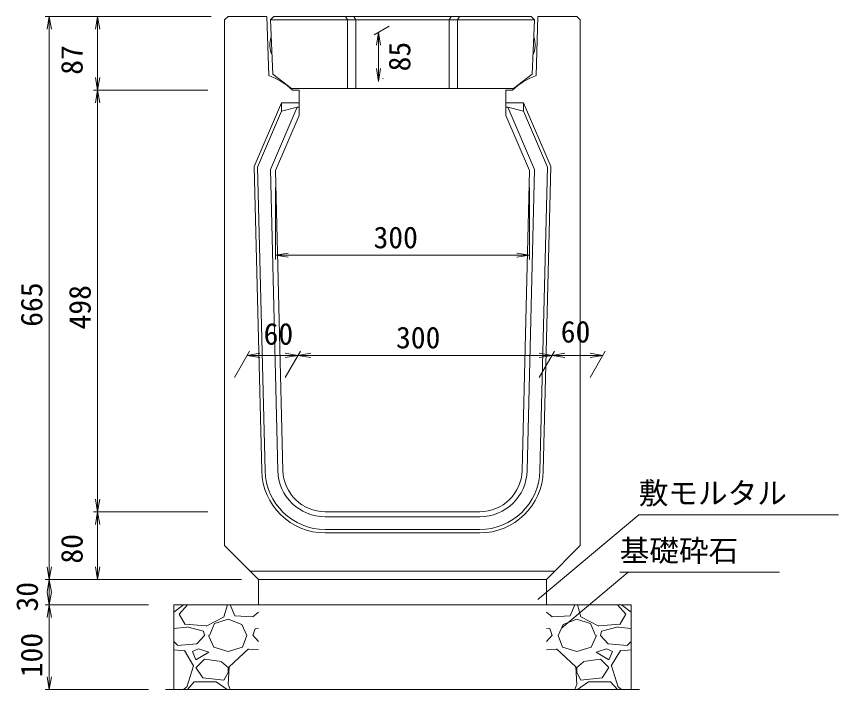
# Model space of a CAD drawing. Units: millimetres on the paper. Extents: x 2 to 843, y 0 to 594.
# Drawn here: x 536.9 to 633.9, y 421.3 to 500.8 of the extents above; entities that cross this region are included whole.
import ezdxf
from ezdxf.enums import TextEntityAlignment as Align

# ---------------------------------------------------------------- set-up
doc = ezdxf.new("R2010")
doc.units = ezdxf.units.MM
for name, color, linetype, lineweight in [('0_2', 7, 'Continuous', 18), ('D-STR-DIM（寸法）', 7, 'Continuous', 18), ('D-STR-HTXT（旗揚げ）', 7, 'Continuous', 18), ('D-STR-STR1（構造物）', 7, 'Continuous', 18), ('D-STR-STRn（構造物）', 7, 'Continuous', 18), ('D-STR（構造物外形線）', 1, 'Continuous', 18)]:
    doc.layers.add(name, color=color, linetype=linetype, lineweight=lineweight)
doc.layers.add('D-STR-TXT（文字）', color=7, linetype='Continuous')
doc.styles.add('ＭＳ ゴシック', font='')
doc.styles.get('ＭＳ ゴシック').set_extended_font_data('MS Gothic')

msp = doc.modelspace()

# ---------------------------------------------------------------- linework, layer by layer
at = {"layer": '0_2'}
for p, q in [((540.483, 499.289), (540.733, 500.789)), ((540.733, 500.789), (540.983, 499.289)), ((546.192, 499.289), (546.442, 500.789)), ((546.442, 500.789), (546.692, 499.289)), ((579.363, 497.406), (579.613, 498.906)), ((579.613, 498.906), (579.863, 497.406)), ((579.613, 493.124), (579.363, 494.624)), ((579.863, 494.624), (579.613, 493.124)), ((546.442, 492.089), (546.192, 493.589)), ((546.692, 493.589), (546.442, 492.089)), ((546.192, 490.589), (546.442, 492.089)), ((546.442, 492.089), (546.692, 490.589)), ((567.442, 472.589), (568.942, 472.839)), ((595.942, 472.839), (597.442, 472.589)), ((568.942, 472.339), (567.442, 472.589)), ((597.442, 472.589), (595.942, 472.339)), ((564.101, 460.763), (565.601, 461.013)), ((565.601, 460.513), (564.101, 460.763)), ((568.601, 461.013), (570.101, 460.763)), ((570.101, 460.763), (568.601, 460.513)), ((570.101, 460.763), (571.601, 461.013)), ((571.601, 460.513), (570.101, 460.763)), ((598.601, 461.013), (600.101, 460.763)), ((600.101, 460.763), (598.601, 460.513)), ((600.101, 460.763), (601.601, 461.013)), ((601.601, 460.513), (600.101, 460.763)), ((604.601, 461.013), (606.101, 460.763)), ((606.101, 460.763), (604.601, 460.513)), ((546.442, 442.289), (546.192, 443.789)), ((546.692, 443.789), (546.442, 442.289)), ((546.192, 440.789), (546.442, 442.289)), ((546.442, 442.289), (546.692, 440.789)), ((540.733, 434.289), (540.483, 435.789)), ((540.983, 435.789), (540.733, 434.289)), ((546.442, 434.289), (546.192, 435.789)), ((546.692, 435.789), (546.442, 434.289)), ((540.483, 432.789), (540.733, 434.289)), ((540.733, 434.289), (540.983, 432.789)), ((540.733, 431.289), (540.483, 432.789)), ((540.983, 432.789), (540.733, 431.289)), ((540.483, 429.789), (540.733, 431.289)), ((540.733, 431.289), (540.983, 429.789)), ((540.733, 421.289), (540.483, 422.789)), ((540.983, 422.789), (540.733, 421.289))]:
    msp.add_line(p, q, dxfattribs=at)
at = {"layer": '0_2', "color": 9}
for p, q in [((540.733, 500.789), (540.733, 500.589)), ((546.442, 500.789), (546.442, 500.589)), ((579.613, 498.906), (579.613, 498.706)), ((579.613, 493.124), (579.613, 493.324)), ((546.442, 492.089), (546.442, 492.289)), ((546.442, 492.089), (546.442, 491.889)), ((567.442, 472.589), (567.642, 472.589)), ((597.442, 472.589), (597.242, 472.589)), ((564.101, 460.763), (564.301, 460.763)), ((570.101, 460.763), (569.901, 460.763)), ((570.101, 460.763), (570.301, 460.763)), ((600.101, 460.763), (599.901, 460.763)), ((600.101, 460.763), (600.301, 460.763)), ((606.101, 460.763), (605.901, 460.763)), ((546.442, 442.289), (546.442, 442.489)), ((546.442, 442.289), (546.442, 442.089)), ((540.733, 434.289), (540.733, 434.489)), ((540.733, 434.289), (540.733, 434.089)), ((546.442, 434.289), (546.442, 434.489)), ((540.733, 431.289), (540.733, 431.489)), ((540.733, 431.289), (540.733, 431.089)), ((540.733, 421.289), (540.733, 421.489))]:
    msp.add_line(p, q, dxfattribs=at)
at = {"layer": 'D-STR-DIM（寸法）'}
for p, q in [((559.842, 500.789), (540.233, 500.789)), ((540.733, 500.589), (540.733, 434.489)), ((559.442, 500.789), (545.942, 500.789)), ((546.442, 500.589), (546.442, 492.289)), ((580.874, 499.635), (579.113, 498.618)), ((579.613, 498.706), (579.613, 493.324)), ((580.167, 493.444), (580.113, 493.413)), ((559.442, 492.089), (545.942, 492.089)), ((559.442, 492.089), (545.942, 492.089)), ((546.442, 491.889), (546.442, 442.489)), ((567.442, 480.589), (567.442, 472.089)), ((597.442, 480.589), (597.442, 472.089)), ((567.642, 472.589), (597.242, 472.589)), ((562.597, 458.157), (564.39, 461.263)), ((568.597, 458.157), (570.39, 461.263)), ((568.597, 458.157), (570.39, 461.263)), ((598.597, 458.157), (600.39, 461.263)), ((598.597, 458.157), (600.39, 461.263)), ((604.597, 458.157), (606.39, 461.263)), ((569.901, 460.763), (564.301, 460.763)), ((570.301, 460.763), (599.901, 460.763)), ((600.301, 460.763), (605.901, 460.763)), ((559.442, 442.289), (545.942, 442.289)), ((559.442, 442.289), (545.942, 442.289)), ((546.442, 442.089), (546.442, 434.489)), ((562.442, 434.289), (540.233, 434.289)), ((563.442, 434.289), (540.233, 434.289)), ((540.733, 434.089), (540.733, 431.489)), ((563.442, 434.289), (545.942, 434.289)), ((552.442, 431.289), (540.233, 431.289)), ((552.442, 431.289), (540.233, 431.289)), ((540.733, 431.089), (540.733, 421.489)), ((552.442, 421.289), (540.233, 421.289))]:
    msp.add_line(p, q, dxfattribs=at)
at = {"layer": 'D-STR-HTXT（旗揚げ）'}
for p, q in [((598.423, 431.923), (610.34, 441.936)), ((633.938, 441.936), (610.34, 441.936)), ((601.229, 428.552), (609.095, 435.146)), ((626.958, 435.146), (608.095, 435.146))]:
    msp.add_line(p, q, dxfattribs=at)
at = {"layer": 'D-STR-STR1（構造物）'}
for p, q in [((566.859, 500.389), (598.026, 500.389)), ((575.701, 500.789), (575.942, 500.389)), ((575.942, 492.289), (575.942, 500.389)), ((576.701, 500.789), (576.942, 500.389)), ((576.942, 492.289), (576.942, 500.389)), ((588.184, 500.789), (587.942, 500.389)), ((587.942, 492.289), (587.942, 500.389)), ((589.184, 500.789), (588.942, 500.389)), ((588.942, 492.289), (588.942, 500.389)), ((568.166, 490.589), (564.929, 483.075)), ((568.166, 490.589), (570.242, 490.589)), ((568.171, 489.589), (568.166, 490.589)), ((596.718, 490.589), (594.642, 490.589)), ((596.713, 489.589), (596.718, 490.589)), ((596.718, 490.589), (599.955, 483.075)), ((568.171, 489.589), (565.332, 482.997)), ((570.02, 490.089), (566.839, 482.706)), ((570.02, 490.089), (568.171, 489.589)), ((570.242, 490.089), (570.02, 490.089)), ((594.642, 490.089), (594.865, 490.089)), ((594.865, 490.089), (598.045, 482.706)), ((594.865, 490.089), (596.713, 489.589)), ((596.713, 489.589), (599.553, 482.997)), ((565.822, 447.103), (564.929, 483.075)), ((566.222, 447.113), (565.332, 482.997)), ((567.722, 447.15), (566.839, 482.706)), ((597.163, 447.15), (598.045, 482.706)), ((598.663, 447.113), (599.553, 482.997)), ((599.063, 447.103), (599.955, 483.075)), ((591.565, 441.689), (573.32, 441.689)), ((591.565, 440.189), (573.32, 440.189)), ((591.565, 439.789), (573.32, 439.789))]:
    msp.add_line(p, q, dxfattribs=at)
for centre, radius, start, end in [((569.787, 497.407), 3, 161.36074, 203.43968), ((595.098, 497.407), 3, 336.56032, 18.63926), ((573.32, 447.289), 7.5, 181.42144, 270), ((573.32, 447.289), 7.1, 181.42144, 270), ((573.32, 447.289), 5.6, 181.42144, 270), ((591.565, 447.289), 5.6, 270, 358.57856), ((591.565, 447.289), 7.1, 270, 358.57856), ((591.565, 447.289), 7.5, 270, 358.57856)]:
    msp.add_arc(centre, radius, start, end, dxfattribs=at)
at = {"layer": 'D-STR-STRn（構造物）'}
for p, q in [((565.442, 434.289), (565.442, 431.289)), ((599.442, 434.289), (599.442, 431.289)), ((565.442, 431.289), (555.442, 431.289)), ((555.442, 431.289), (555.442, 421.289)), ((555.442, 430.419), (556.568, 431.289)), ((556.06, 430.185), (557.053, 431.289)), ((561.763, 431.284), (561.363, 429.884)), ((562.104, 431.289), (562.643, 430.008)), ((600.442, 431.289), (564.442, 431.289)), ((599.442, 431.289), (609.442, 431.289)), ((602.781, 431.289), (602.241, 430.008)), ((603.122, 431.284), (603.522, 429.884)), ((608.825, 430.185), (607.831, 431.289)), ((609.442, 430.419), (608.316, 431.289)), ((609.442, 431.289), (609.442, 421.289)), ((556.779, 428.98), (556.079, 430.18)), ((564.76, 429.892), (565.442, 430.419)), ((600.124, 429.892), (599.442, 430.419)), ((608.105, 428.98), (608.805, 430.18)), ((561.365, 429.878), (559.265, 428.778)), ((560.261, 429.085), (561.861, 429.585)), ((561.856, 429.584), (563.456, 428.984)), ((562.654, 429.98), (564.754, 429.88)), ((602.231, 429.98), (600.131, 429.88)), ((603.028, 429.584), (601.428, 428.984)), ((604.624, 429.085), (603.024, 429.585)), ((603.52, 429.878), (605.62, 428.778)), ((556.968, 428.673), (555.442, 428.513)), ((559.253, 428.806), (556.753, 429.006)), ((558.956, 428.19), (556.956, 428.69)), ((559.061, 427.678), (558.961, 428.178)), ((559.657, 427.684), (560.257, 429.084)), ((563.461, 428.982), (564.061, 427.682)), ((564.758, 427.687), (565.058, 428.487)), ((565.442, 428.513), (565.068, 428.473)), ((599.442, 428.513), (599.816, 428.473)), ((600.127, 427.687), (599.827, 428.487)), ((601.423, 428.982), (600.823, 427.682)), ((605.227, 427.684), (604.627, 429.084)), ((605.631, 428.806), (608.131, 429.006)), ((605.824, 427.678), (605.924, 428.178)), ((605.929, 428.19), (607.929, 428.69)), ((607.916, 428.673), (609.442, 428.513)), ((559.06, 427.685), (558.16, 426.685)), ((559.551, 427.688), (560.151, 426.288)), ((563.557, 426.289), (564.057, 427.689)), ((565.442, 426.969), (564.757, 427.717)), ((599.442, 426.969), (600.128, 427.717)), ((601.328, 426.289), (600.828, 427.689)), ((605.334, 427.688), (604.734, 426.288)), ((605.825, 427.685), (606.725, 426.685)), ((555.857, 426.517), (555.442, 426.969)), ((558.153, 426.691), (555.853, 426.491)), ((560.152, 426.277), (561.852, 425.777)), ((561.865, 425.779), (563.565, 426.279)), ((603.019, 425.779), (601.319, 426.279)), ((604.733, 426.277), (603.033, 425.777)), ((606.732, 426.691), (609.032, 426.491)), ((609.028, 426.517), (609.442, 426.969)), ((556.663, 425.875), (555.442, 425.976)), ((557.782, 424.091), (556.682, 425.891)), ((557.656, 425.785), (558.056, 424.785)), ((558.358, 426.081), (557.658, 425.781)), ((558.056, 424.787), (559.556, 425.687)), ((559.563, 425.687), (558.363, 426.087)), ((564.262, 426.084), (561.962, 423.984)), ((565.442, 425.976), (564.263, 426.075)), ((599.442, 425.976), (600.622, 426.075)), ((600.623, 426.084), (602.923, 423.984)), ((605.322, 425.687), (606.522, 426.087)), ((606.828, 424.787), (605.328, 425.687)), ((606.526, 426.081), (607.226, 425.781)), ((607.229, 425.785), (606.829, 424.785)), ((607.103, 424.091), (608.203, 425.891)), ((608.222, 425.875), (609.442, 425.976)), ((559.059, 424.885), (558.059, 423.885)), ((561.071, 424.59), (559.071, 424.89)), ((561.881, 423.864), (561.081, 424.564)), ((603.004, 423.864), (603.804, 424.564)), ((603.813, 424.59), (605.813, 424.89)), ((605.825, 424.885), (606.825, 423.885)), ((556.961, 421.582), (557.761, 424.082)), ((558.056, 423.888), (558.856, 422.688)), ((561.955, 423.99), (561.855, 421.89)), ((561.86, 423.285), (561.86, 423.885)), ((602.93, 423.99), (603.03, 421.89)), ((603.025, 423.285), (603.025, 423.885)), ((606.828, 423.888), (606.028, 422.688)), ((607.924, 421.582), (607.124, 424.082)), ((558.863, 422.68), (561.363, 422.38)), ((561.363, 422.386), (561.863, 423.286)), ((603.522, 422.386), (603.022, 423.286)), ((606.022, 422.68), (603.522, 422.38)), ((556.568, 421.289), (556.96, 421.592)), ((557.053, 421.289), (557.86, 422.185)), ((557.86, 422.185), (560.46, 422.185)), ((560.457, 422.208), (561.757, 421.308)), ((561.843, 421.908), (562.104, 421.289)), ((603.041, 421.908), (602.781, 421.289)), ((604.428, 422.208), (603.128, 421.308)), ((607.025, 422.185), (604.425, 422.185)), ((607.831, 421.289), (607.025, 422.185)), ((608.316, 421.289), (607.924, 421.592)), ((554.442, 421.289), (610.442, 421.289))]:
    msp.add_line(p, q, dxfattribs=at)
at = {"layer": 'D-STR（構造物外形線）'}
for p, q in [((561.842, 500.789), (561.442, 500.389)), ((561.442, 438.289), (561.442, 500.389)), ((561.842, 500.789), (566.442, 500.789)), ((566.642, 493.823), (566.442, 500.789)), ((566.859, 500.389), (567.259, 500.789)), ((566.859, 500.389), (567.128, 493.972)), ((567.259, 500.789), (597.626, 500.789)), ((598.026, 500.389), (597.626, 500.789)), ((598.026, 500.389), (597.757, 493.972)), ((598.242, 493.823), (598.442, 500.789)), ((603.042, 500.789), (598.442, 500.789)), ((603.042, 500.789), (603.442, 500.389)), ((603.442, 438.289), (603.442, 500.389)), ((567.128, 493.972), (569.317, 492.289)), ((597.757, 493.972), (595.567, 492.289)), ((569.317, 492.289), (595.567, 492.289)), ((570.242, 492.089), (569.442, 492.089)), ((570.242, 492.089), (570.242, 489.089)), ((594.642, 492.089), (595.442, 492.089)), ((594.642, 492.089), (594.642, 489.089)), ((570.242, 489.089), (567.442, 482.589)), ((594.642, 489.089), (597.442, 482.589)), ((568.321, 447.165), (567.442, 482.589)), ((596.563, 447.165), (597.442, 482.589)), ((591.565, 442.289), (573.32, 442.289)), ((565.442, 434.289), (561.442, 438.289)), ((599.442, 434.289), (603.442, 438.289)), ((600.442, 435.289), (564.442, 435.289)), ((599.442, 434.289), (565.442, 434.289))]:
    msp.add_line(p, q, dxfattribs=at)
for centre, radius, start, end in [((563.921, 486.3), 8, 46.35923, 70.11492), ((600.963, 486.3), 8, 109.88508, 133.64077), ((573.32, 447.289), 5, 181.42144, 270), ((591.565, 447.289), 5, 270, 358.57856)]:
    msp.add_arc(centre, radius, start, end, dxfattribs=at)

# ---------------------------------------------------------------- texts
at = {"layer": 'D-STR-DIM（寸法）', "style": 'ＭＳ ゴシック'}
for s, p in [('87', (545.442, 493.903)), ('85', (584.141, 494.301)), ('665', (540.683, 464.137)), ('498', (546.392, 463.823)), ('80', (545.442, 436.164)), ('30', (540.158, 430.506)), ('100', (540.683, 422.745))]:
    msp.add_text(s, height=2.566, rotation=90, dxfattribs=at).set_placement(p, align=Align.BOTTOM_LEFT)
for s, p in [('300', (579.022, 472.639)), ('60', (566.043, 461.246)), ('300', (581.681, 460.813)), ('60', (601.133, 461.505))]:
    msp.add_text(s, height=2.566, dxfattribs=at).set_placement(p, align=Align.BOTTOM_LEFT)
at = {"layer": 'D-STR-TXT（文字）', "style": 'ＭＳ ゴシック'}
for s, p in [('敷モルタル', (610.34, 442.436)), ('基礎砕石', (608.095, 435.646))]:
    msp.add_text(s, height=2.566, dxfattribs=at).set_placement(p, align=Align.BOTTOM_LEFT)

doc.saveas('drawing.dxf')
